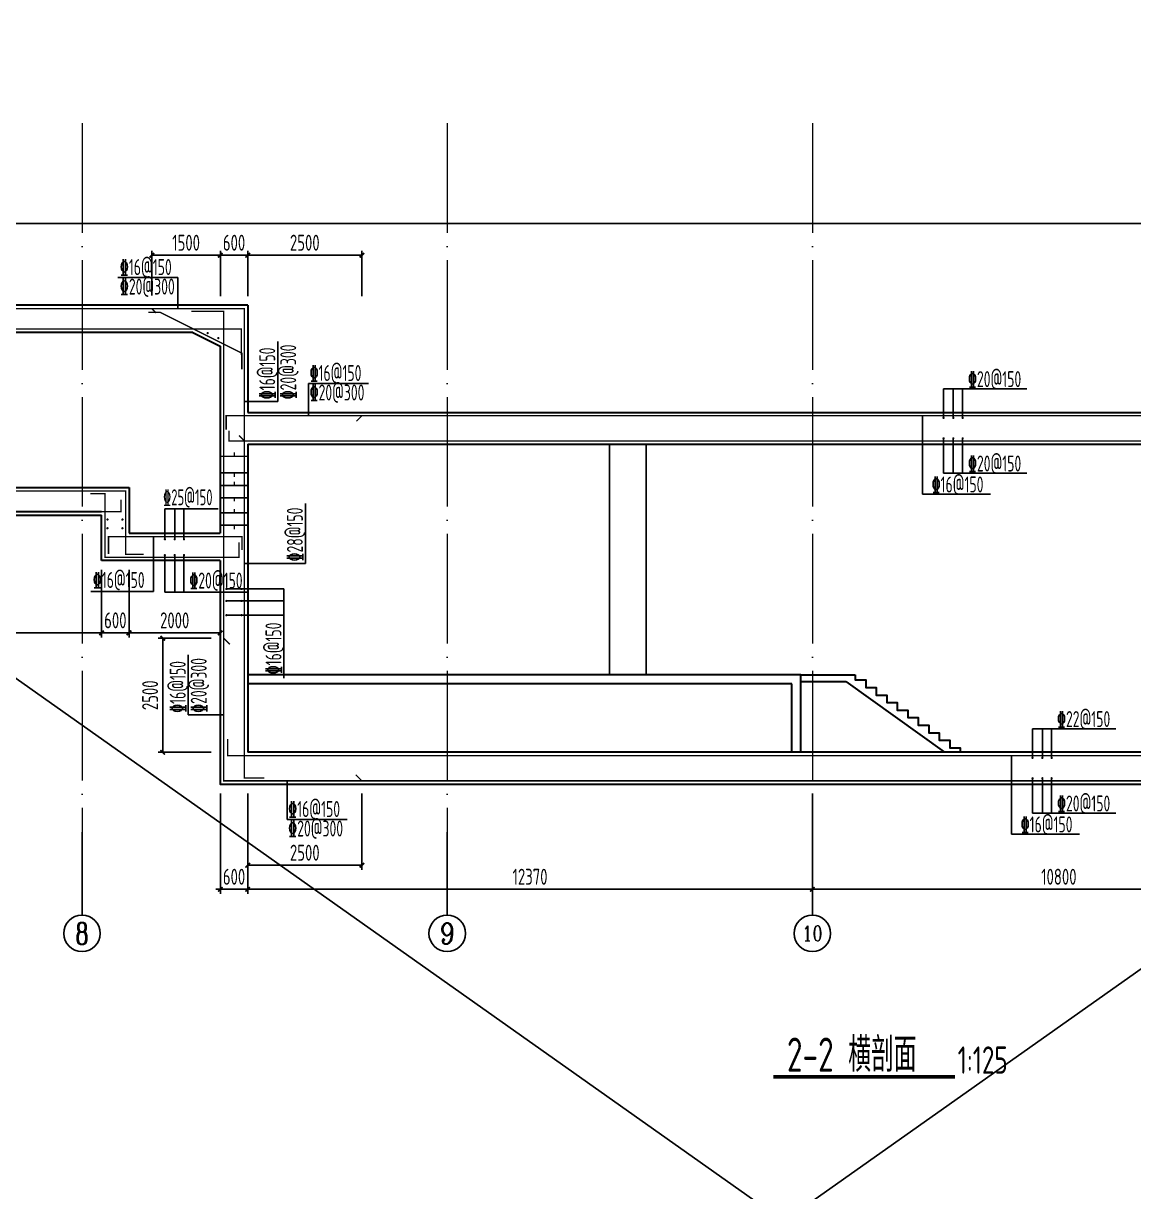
# Model space of a CAD drawing. Header units: millimetres. Extents: x -897614 to 191467, y -439928 to 101803.
# Drawn here: x -748183 to -723861, y -94093 to -68490 of the extents above; entities that cross this region are included whole.
import ezdxf
from ezdxf.enums import TextEntityAlignment as Align

# ---------------------------------------------------------------- set-up
doc = ezdxf.new("R2010")
doc.units = ezdxf.units.MM
doc.header["$LTSCALE"] = 1000
doc.linetypes.add('ACAD_ISO04W100', pattern=[30, 24, -3, 0, -3])
for name, color, linetype in [('00JPS', 2, 'Continuous'), ('AXIS', 3, 'Continuous'), ('COLUMN', 2, 'Continuous'), ('DIM_LEAD', 3, 'Continuous'), ('DIM_SYMB', 3, 'Continuous'), ('HC_ZP', 4, 'Continuous'), ('JG_TEXT', 7, 'Continuous'), ('PUB_TEXT', 7, 'Continuous'), ('REIN', 1, 'Continuous'), ('备注', 1, 'Continuous')]:
    doc.layers.add(name, color=color, linetype=linetype)
for name, color, linetype, lineweight in [('AXIS_TEXT', 7, 'Continuous', 18), ('DOTE', 8, 'ACAD_ISO04W100', 9), ('WALL', 6, 'Continuous', 30)]:
    doc.layers.add(name, color=color, linetype=linetype, lineweight=lineweight)
doc.styles.add('_TCH_AXIS', font='COMPLEX', dxfattribs={"bigfont": 'GBCBIG'})
doc.styles.add('COMPLEX', font='COMPLEX')
doc.styles.add('TSSD', font='tssdeng.shx', dxfattribs={"width": 0.7, "bigfont": 'tssdchn.shx'})
doc.dimstyles.new('TSD', dxfattribs={"dimtxt": 350, "dimasz": 100, "dimexe": 100, "dimexo": 200, "dimgap": 100, "dimtad": 1, "dimdec": 0, "dimzin": 0, "dimdsep": 46, "dimtxsty": 'TSSD', "dimblk": 'ARCHTICK', "dimcen": 0.09, "dimclrt": 7, "dimazin": 2, "dimtfac": 1, "dimtdec": 0, "dimtix": 1, "dimtmove": 2, "dimatfit": 3, "dimfxl": 0, "dimtolj": 1, "dimtzin": 0, "dimarcsym": 0})

# ---------------------------------------------------------------- blocks, each defined once
blk = doc.blocks.new('_axiso')
blk.add_circle((0, 0), 0.5)
at = {"layer": 'AXIS_TEXT', "style": 'COMPLEX', "width": 1.041667}
blk.add_attdef('A', text='', height=0.56, dxfattribs=at).set_placement((-0.25, -0.28), (0.25, -0.28), align=Align.FIT)
blk = doc.blocks.new('_ArchTick')
at = {"color": 0, "linetype": 'ByBlock', "const_width": 0.4}
blk.add_lwpolyline([(-0.5, -0.5), (0.5, 0.5)], dxfattribs=at)
blk = doc.blocks.new('*D776')
at = {"layer": 'Defpoints', "color": 0, "transparency": 16777216}
for p in [(-760868, -79265, 0), (-746468, -80265, 0), (-746468, -81848)]:
    blk.add_point(p, dxfattribs=at)
at = {"layer": 'DIM_LEAD', "color": 0, "lineweight": -2, "transparency": 16777216}
for p, q in [((-760868, -79465), (-760868, -81948)), ((-746468, -80465), (-746468, -81948)), ((-760868, -81848), (-746468, -81848))]:
    blk.add_line(p, q, dxfattribs=at)
at = {"layer": 'DIM_LEAD', "color": 0, "lineweight": -2, "transparency": 16777216, "xscale": 100, "yscale": 100, "zscale": 100, "rotation": 180}
blk.add_blockref('_ArchTick', (-760868, -81848), dxfattribs=at)
at = {"layer": 'DIM_LEAD', "color": 0, "lineweight": -2, "transparency": 16777216, "xscale": 100, "yscale": 100, "zscale": 100}
blk.add_blockref('_ArchTick', (-746468, -81848), dxfattribs=at)
at = {"layer": 'DIM_LEAD', "color": 7, "transparency": 16777216, "insert": (-753668, -81573), "char_height": 350, "attachment_point": 5, "style": 'TSSD'}
blk.add_mtext('\\A1;14400', dxfattribs=at)
blk = doc.blocks.new('*D777')
at = {"layer": 'Defpoints', "color": 0, "transparency": 16777216}
for p in [(-743868, -85165, 0), (-743268, -85165, 0), (-743268, -87467)]:
    blk.add_point(p, dxfattribs=at)
at = {"layer": 'DIM_LEAD', "color": 0, "lineweight": -2, "transparency": 16777216}
for p, q in [((-743868, -85365), (-743868, -87567)), ((-743268, -85365), (-743268, -87567)), ((-743868, -87467), (-743968, -87467)), ((-743868, -87467), (-743268, -87467)), ((-743268, -87467), (-743168, -87467))]:
    blk.add_line(p, q, dxfattribs=at)
at = {"layer": 'DIM_LEAD', "color": 0, "lineweight": -2, "transparency": 16777216, "xscale": 100, "yscale": 100, "zscale": 100}
blk.add_blockref('_ArchTick', (-743868, -87467), dxfattribs=at)
at = {"layer": 'DIM_LEAD', "color": 0, "lineweight": -2, "transparency": 16777216, "xscale": 100, "yscale": 100, "zscale": 100, "rotation": 180}
blk.add_blockref('_ArchTick', (-743268, -87467), dxfattribs=at)
at = {"layer": 'DIM_LEAD', "color": 7, "transparency": 16777216, "insert": (-743568, -87192), "char_height": 350, "attachment_point": 5, "style": 'TSSD'}
blk.add_mtext('\\A1;600', dxfattribs=at)
blk = doc.blocks.new('*D779')
at = {"layer": 'Defpoints', "color": 0, "transparency": 16777216}
for p in [(-746468, -80265, 0), (-745868, -80265, 0), (-745868, -81848)]:
    blk.add_point(p, dxfattribs=at)
at = {"layer": 'DIM_LEAD', "color": 0, "lineweight": -2, "transparency": 16777216}
for p, q in [((-746468, -80465), (-746468, -81948)), ((-745868, -80465), (-745868, -81948)), ((-746468, -81848), (-746568, -81848)), ((-746468, -81848), (-745868, -81848)), ((-745868, -81848), (-745768, -81848))]:
    blk.add_line(p, q, dxfattribs=at)
at = {"layer": 'DIM_LEAD', "color": 0, "lineweight": -2, "transparency": 16777216, "xscale": 100, "yscale": 100, "zscale": 100}
blk.add_blockref('_ArchTick', (-746468, -81848), dxfattribs=at)
at = {"layer": 'DIM_LEAD', "color": 0, "lineweight": -2, "transparency": 16777216, "xscale": 100, "yscale": 100, "zscale": 100, "rotation": 180}
blk.add_blockref('_ArchTick', (-745868, -81848), dxfattribs=at)
at = {"layer": 'DIM_LEAD', "color": 7, "transparency": 16777216, "insert": (-746168, -81573), "char_height": 350, "attachment_point": 5, "style": 'TSSD'}
blk.add_mtext('\\A1;600', dxfattribs=at)
blk = doc.blocks.new('*D780')
at = {"layer": 'Defpoints', "color": 0, "transparency": 16777216}
for p in [(-745868, -80265, 0), (-743868, -80265, 0), (-743868, -81848)]:
    blk.add_point(p, dxfattribs=at)
at = {"layer": 'DIM_LEAD', "color": 0, "lineweight": -2, "transparency": 16777216}
for p, q in [((-745868, -80465), (-745868, -81948)), ((-743868, -80465), (-743868, -81948)), ((-745868, -81848), (-743868, -81848))]:
    blk.add_line(p, q, dxfattribs=at)
at = {"layer": 'DIM_LEAD', "color": 0, "lineweight": -2, "transparency": 16777216, "xscale": 100, "yscale": 100, "zscale": 100, "rotation": 180}
blk.add_blockref('_ArchTick', (-745868, -81848), dxfattribs=at)
at = {"layer": 'DIM_LEAD', "color": 0, "lineweight": -2, "transparency": 16777216, "xscale": 100, "yscale": 100, "zscale": 100}
blk.add_blockref('_ArchTick', (-743868, -81848), dxfattribs=at)
at = {"layer": 'DIM_LEAD', "color": 7, "transparency": 16777216, "insert": (-744868, -81573), "char_height": 350, "attachment_point": 5, "style": 'TSSD'}
blk.add_mtext('\\A1;2000', dxfattribs=at)
blk = doc.blocks.new('*D781')
at = {"layer": 'Defpoints', "color": 0, "transparency": 16777216}
for p in [(-743268, -85165, 0), (-730898, -85165), (-730898, -87467)]:
    blk.add_point(p, dxfattribs=at)
at = {"layer": 'DIM_LEAD', "color": 0, "lineweight": -2, "transparency": 16777216}
for p, q in [((-743268, -85365), (-743268, -87567)), ((-730898, -85365), (-730898, -87567)), ((-743268, -87467), (-730898, -87467))]:
    blk.add_line(p, q, dxfattribs=at)
at = {"layer": 'DIM_LEAD', "color": 0, "lineweight": -2, "transparency": 16777216, "xscale": 100, "yscale": 100, "zscale": 100, "rotation": 180}
blk.add_blockref('_ArchTick', (-743268, -87467), dxfattribs=at)
at = {"layer": 'DIM_LEAD', "color": 0, "lineweight": -2, "transparency": 16777216, "xscale": 100, "yscale": 100, "zscale": 100}
blk.add_blockref('_ArchTick', (-730898, -87467), dxfattribs=at)
at = {"layer": 'DIM_LEAD', "color": 7, "transparency": 16777216, "insert": (-737083, -87192), "char_height": 350, "attachment_point": 5, "style": 'TSSD'}
blk.add_mtext('\\A1;12370', dxfattribs=at)
blk = doc.blocks.new('*D782')
at = {"layer": 'Defpoints', "color": 0, "transparency": 16777216}
for p in [(-730898, -85165), (-720098, -85165, 0), (-720098, -87467)]:
    blk.add_point(p, dxfattribs=at)
at = {"layer": 'DIM_LEAD', "color": 0, "lineweight": -2, "transparency": 16777216}
for p, q in [((-730898, -85365), (-730898, -87567)), ((-720098, -85365), (-720098, -87567)), ((-730898, -87467), (-720098, -87467))]:
    blk.add_line(p, q, dxfattribs=at)
at = {"layer": 'DIM_LEAD', "color": 0, "lineweight": -2, "transparency": 16777216, "xscale": 100, "yscale": 100, "zscale": 100, "rotation": 180}
blk.add_blockref('_ArchTick', (-730898, -87467), dxfattribs=at)
at = {"layer": 'DIM_LEAD', "color": 0, "lineweight": -2, "transparency": 16777216, "xscale": 100, "yscale": 100, "zscale": 100}
blk.add_blockref('_ArchTick', (-720098, -87467), dxfattribs=at)
at = {"layer": 'DIM_LEAD', "color": 7, "transparency": 16777216, "insert": (-725498, -87192), "char_height": 350, "attachment_point": 5, "style": 'TSSD'}
blk.add_mtext('\\A1;10800', dxfattribs=at)
blk = doc.blocks.new('*D814')
at = {"layer": 'Defpoints', "color": 0, "transparency": 16777216}
for p in [(-745368, -73572), (-745368, -74653, 0), (-743868, -74665, 0)]:
    blk.add_point(p, dxfattribs=at)
at = {"layer": 'DIM_LEAD', "color": 0, "lineweight": -2, "transparency": 16777216}
for p, q in [((-745368, -74453), (-745368, -73472)), ((-743868, -74465), (-743868, -73472)), ((-743868, -73572), (-745368, -73572))]:
    blk.add_line(p, q, dxfattribs=at)
at = {"layer": 'DIM_LEAD', "color": 0, "lineweight": -2, "transparency": 16777216, "xscale": 100, "yscale": 100, "zscale": 100, "rotation": 180}
blk.add_blockref('_ArchTick', (-745368, -73572), dxfattribs=at)
at = {"layer": 'DIM_LEAD', "color": 0, "lineweight": -2, "transparency": 16777216, "xscale": 100, "yscale": 100, "zscale": 100}
blk.add_blockref('_ArchTick', (-743868, -73572), dxfattribs=at)
at = {"layer": 'DIM_LEAD', "color": 7, "transparency": 16777216, "insert": (-744618, -73297), "char_height": 350, "attachment_point": 5, "style": 'TSSD'}
blk.add_mtext('\\A1;1500', dxfattribs=at)
blk = doc.blocks.new('*D815')
at = {"layer": 'Defpoints', "color": 0, "transparency": 16777216}
for p in [(-743268, -73572), (-743868, -74665, 0), (-743268, -74665)]:
    blk.add_point(p, dxfattribs=at)
at = {"layer": 'DIM_LEAD', "color": 0, "lineweight": -2, "transparency": 16777216}
for p, q in [((-743868, -74465), (-743868, -73472)), ((-743268, -74465), (-743268, -73472)), ((-743868, -73572), (-743968, -73572)), ((-743868, -73572), (-743268, -73572)), ((-743268, -73572), (-743168, -73572))]:
    blk.add_line(p, q, dxfattribs=at)
at = {"layer": 'DIM_LEAD', "color": 0, "lineweight": -2, "transparency": 16777216, "xscale": 100, "yscale": 100, "zscale": 100}
blk.add_blockref('_ArchTick', (-743868, -73572), dxfattribs=at)
at = {"layer": 'DIM_LEAD', "color": 0, "lineweight": -2, "transparency": 16777216, "xscale": 100, "yscale": 100, "zscale": 100, "rotation": 180}
blk.add_blockref('_ArchTick', (-743268, -73572), dxfattribs=at)
at = {"layer": 'DIM_LEAD', "color": 7, "transparency": 16777216, "insert": (-743568, -73297), "char_height": 350, "attachment_point": 5, "style": 'TSSD'}
blk.add_mtext('\\A1;600', dxfattribs=at)
blk = doc.blocks.new('*D816')
at = {"layer": 'Defpoints', "color": 0, "transparency": 16777216}
for p in [(-740768, -73572), (-743268, -74665), (-740768, -74665)]:
    blk.add_point(p, dxfattribs=at)
at = {"layer": 'DIM_LEAD', "color": 0, "lineweight": -2, "transparency": 16777216}
for p, q in [((-743268, -74465), (-743268, -73472)), ((-740768, -74465), (-740768, -73472)), ((-743268, -73572), (-740768, -73572))]:
    blk.add_line(p, q, dxfattribs=at)
at = {"layer": 'DIM_LEAD', "color": 0, "lineweight": -2, "transparency": 16777216, "xscale": 100, "yscale": 100, "zscale": 100, "rotation": 180}
blk.add_blockref('_ArchTick', (-743268, -73572), dxfattribs=at)
at = {"layer": 'DIM_LEAD', "color": 0, "lineweight": -2, "transparency": 16777216, "xscale": 100, "yscale": 100, "zscale": 100}
blk.add_blockref('_ArchTick', (-740768, -73572), dxfattribs=at)
at = {"layer": 'DIM_LEAD', "color": 7, "transparency": 16777216, "insert": (-742018, -73297), "char_height": 350, "attachment_point": 5, "style": 'TSSD'}
blk.add_mtext('\\A1;2500', dxfattribs=at)
blk = doc.blocks.new('*D817')
at = {"layer": 'Defpoints', "color": 0, "transparency": 16777216}
for p in [(-743868, -81965, 0), (-745131, -84465), (-743868, -84465, 0)]:
    blk.add_point(p, dxfattribs=at)
at = {"layer": 'DIM_LEAD', "color": 0, "lineweight": -2, "transparency": 16777216}
for p, q in [((-744068, -81965), (-745231, -81965)), ((-745131, -81965), (-745131, -84465)), ((-744068, -84465), (-745231, -84465))]:
    blk.add_line(p, q, dxfattribs=at)
at = {"layer": 'DIM_LEAD', "color": 0, "lineweight": -2, "transparency": 16777216, "xscale": 100, "yscale": 100, "zscale": 100}
for p, rotation in [((-745131, -81965), 90), ((-745131, -84465), 270)]:
    blk.add_blockref('_ArchTick', p, dxfattribs=dict(at, rotation=rotation))
at = {"layer": 'DIM_LEAD', "color": 7, "transparency": 16777216, "insert": (-745406, -83215), "char_height": 350, "attachment_point": 5, "rotation": 90, "style": 'TSSD'}
blk.add_mtext('\\A1;2500', dxfattribs=at)
blk = doc.blocks.new('*D818')
at = {"layer": 'Defpoints', "color": 0, "transparency": 16777216}
for p in [(-743268, -85165, 0), (-740768, -85165, 0), (-740768, -86940)]:
    blk.add_point(p, dxfattribs=at)
at = {"layer": 'DIM_LEAD', "color": 0, "lineweight": -2, "transparency": 16777216}
for p, q in [((-743268, -85365), (-743268, -87040)), ((-740768, -85365), (-740768, -87040)), ((-743268, -86940), (-740768, -86940))]:
    blk.add_line(p, q, dxfattribs=at)
at = {"layer": 'DIM_LEAD', "color": 0, "lineweight": -2, "transparency": 16777216, "xscale": 100, "yscale": 100, "zscale": 100, "rotation": 180}
blk.add_blockref('_ArchTick', (-743268, -86940), dxfattribs=at)
at = {"layer": 'DIM_LEAD', "color": 0, "lineweight": -2, "transparency": 16777216, "xscale": 100, "yscale": 100, "zscale": 100}
blk.add_blockref('_ArchTick', (-740768, -86940), dxfattribs=at)
at = {"layer": 'DIM_LEAD', "color": 7, "transparency": 16777216, "insert": (-742018, -86665), "char_height": 350, "attachment_point": 5, "style": 'TSSD'}
blk.add_mtext('\\A1;2500', dxfattribs=at)

msp = doc.modelspace()

# ---------------------------------------------------------------- linework, layer by layer
at = {"layer": '00JPS', "color": 11, "linetype": 'Continuous', "const_width": 36, "elevation": 0}
for points in [[(-743861.42168, -77888.72053), (-743861.42168, -77978.72053)], [(-743861.42168, -77978.72053), (-743861.42168, -77978.72053), (-743561.42168, -77978.72053)], [(-743561.42168, -77888.72053), (-743561.42168, -77978.72053)], [(-743261.42168, -77978.72053), (-743261.42168, -77978.72053), (-743561.42168, -77978.72053)], [(-743261.42168, -77888.72053), (-743261.42168, -77978.72053)], [(-743561.42168, -78338.04316), (-743861.42168, -78338.04316), (-743861.42168, -78338.04316)], [(-743861.42168, -78338.04316), (-743861.42168, -78428.04316)], [(-743561.42168, -78338.04316), (-743261.42168, -78338.04316), (-743261.42168, -78338.04316)], [(-743561.42168, -78338.04316), (-743561.42168, -78428.04316)], [(-743261.42168, -78338.04316), (-743261.42168, -78428.04316)], [(-743861.42168, -78530.32459), (-743861.42168, -78620.32459)], [(-743561.42168, -78530.32459), (-743561.42168, -78620.32459)], [(-743261.42168, -78530.32459), (-743261.42168, -78620.32459)], [(-743861.42168, -78620.32459), (-743861.42168, -78620.32459), (-743561.42168, -78620.32459)], [(-743861.42168, -78873.76814), (-743861.42168, -78963.76814)], [(-743261.42168, -78620.32459), (-743261.42168, -78620.32459), (-743561.42168, -78620.32459)], [(-743561.42168, -78873.76814), (-743561.42168, -78963.76814)], [(-743261.42168, -78873.76814), (-743261.42168, -78963.76814)], [(-743561.42168, -78890.76814), (-743861.42168, -78890.76814), (-743861.42168, -78890.76814)], [(-743861.42168, -79129.9064), (-743861.42168, -79219.9064)], [(-743561.42168, -78890.76814), (-743261.42168, -78890.76814), (-743261.42168, -78890.76814)], [(-743561.42168, -79129.9064), (-743561.42168, -79219.9064)], [(-743261.42168, -79129.9064), (-743261.42168, -79219.9064)], [(-743861.42168, -79219.9064), (-743861.42168, -79219.9064), (-743561.42168, -79219.9064)], [(-743261.42168, -79219.9064), (-743261.42168, -79219.9064), (-743561.42168, -79219.9064)], [(-743561.42168, -79490.34994), (-743861.42168, -79490.34994), (-743861.42168, -79490.34994)], [(-743861.42168, -79490.34994), (-743861.42168, -79580.34994)], [(-743561.42168, -79490.34994), (-743261.42168, -79490.34994), (-743261.42168, -79490.34994)], [(-743561.42168, -79490.34994), (-743561.42168, -79580.34994)], [(-743261.42168, -79490.34994), (-743261.42168, -79580.34994)]]:
    msp.add_lwpolyline(points, dxfattribs=at)
at = {"layer": 'AXIS'}
for p, q in [((-746898.22776, -86213.90406, 0), (-746898.22776, -88033.75402, 0)), ((-738898.22776, -86213.90406, 0), (-738898.22776, -88033.75402, 0)), ((-730898.22776, -86213.90406, 0), (-730898.22776, -88033.75402, 0))]:
    msp.add_line(p, q, dxfattribs=at)
at = {"layer": 'COLUMN', "color": 8}
for p, q in [((-735341.10657, -77714.95131, 0), (-735341.10657, -82764.95131, 0)), ((-734541.10657, -77714.95131, 0), (-734541.10657, -82764.95131, 0))]:
    msp.add_line(p, q, dxfattribs=at)
at = {"layer": 'DIM_SYMB', "const_width": 80}
msp.add_lwpolyline([(-731752.17332, -91579.36488), (-727775.40732, -91579.36504)], dxfattribs=at)
at = {"layer": 'DOTE', "ltscale": 0.1}
for p, q in [((-746898.22776, -70679.39559, 0), (-746898.22776, -86421.63076, 0)), ((-738898.22776, -70679.39559, 0), (-738898.22776, -87461.23844, 0)), ((-730898.22776, -70679.39559, 0), (-730898.22776, -87461.23844, 0))]:
    msp.add_line(p, q, dxfattribs=at)
at = {"layer": 'HC_ZP', "color": 7}
msp.add_line((-706086.94614, -72874.95131, 0), (-762171.96032, -72874.95131, 0), dxfattribs=at)
at = {"layer": 'JG_TEXT'}
for p, q in [((-744798.62539, -74060.76633), (-746114.41966, -74060.76633)), ((-744798.62539, -74060.76633), (-744798.62539, -74740.23949)), ((-742611.33117, -76775.65514), (-742611.33117, -75459.86086)), ((-741936.14367, -76382.43423), (-740620.34939, -76382.43423)), ((-741936.14367, -76382.43423), (-741936.14367, -77090.25131)), ((-728025.04393, -76497.93852), (-726201.48696, -76497.93852)), ((-728025.04393, -77135.93584), (-728025.04393, -76497.93852)), ((-727810.39562, -77135.93584), (-727810.39562, -76497.93852)), ((-727606.66157, -77135.93584), (-727606.66157, -76497.93852)), ((-742611.33117, -76775.65514), (-743343.38645, -76775.65812, 0)), ((-728484.31562, -77090.25131), (-728484.31562, -78807.16501)), ((-728025.04393, -77583.93353), (-728025.04393, -78347.89331)), ((-727810.39562, -77583.93353), (-727810.39562, -78347.89331)), ((-727606.66157, -77583.93353), (-727606.66157, -78347.89331)), ((-728025.04393, -78347.89331), (-726201.48696, -78347.89331)), ((-728484.31562, -78807.16501), (-726997.77007, -78807.16501)), ((-742005.29827, -80328.87136), (-742005.29827, -79013.07709)), ((-745082.75542, -79129.09497, 0), (-743913.10144, -79129.09497, 0)), ((-745082.75542, -79795.98092, 0), (-745082.75542, -79129.09497, 0)), ((-744868.10712, -79795.98092, 0), (-744868.10712, -79129.09497, 0)), ((-744664.37307, -79795.98092, 0), (-744664.37307, -79129.09497, 0)), ((-745331.61573, -80941.28925), (-745331.61573, -79740.25131)), ((-745082.75542, -80143.97861, 0), (-745082.75542, -80953.22654, 0)), ((-744868.10712, -80143.97861, 0), (-744868.10712, -80953.22654, 0)), ((-744664.37307, -80143.97861, 0), (-744664.37307, -80953.22654, 0)), ((-742005.29827, -80328.87136), (-743343.38645, -80328.87435, 0)), ((-743734.38114, -80885.47375, 0), (-742474.10747, -80885.47375, 0)), ((-742474.10747, -80885.47375, 0), (-742474.10747, -82842.02215, 0)), ((-746701.61737, -80941.28925), (-745331.61573, -80941.28925)), ((-745082.75542, -80953.22654, 0), (-743259.19846, -80953.22654, 0)), ((-743734.38114, -81147.67331, 0), (-742474.10747, -81147.67331, 0)), ((-743734.38114, -81460.55862, 0), (-742474.10747, -81460.55862, 0)), ((-744571.49545, -83646.6881), (-744571.49545, -82330.89382)), ((-744571.49545, -83646.6881), (-743792.80657, -83646.69108)), ((-726074.66739, -83947.93852, 0), (-724251.11043, -83947.93852, 0)), ((-726074.66739, -84585.93584, 0), (-726074.66739, -83947.93852, 0)), ((-725860.01909, -84585.93584, 0), (-725860.01909, -83947.93852, 0)), ((-725656.28504, -84585.93584, 0), (-725656.28504, -83947.93852, 0)), ((-726533.93909, -84540.25131, 0), (-726533.93909, -86257.16501, 0)), ((-742404.19968, -85938.11035), (-742404.19968, -85089.65131)), ((-726074.66739, -85033.93353, 0), (-726074.66739, -85797.89331, 0)), ((-725860.01909, -85033.93353, 0), (-725860.01909, -85797.89331, 0)), ((-725656.28504, -85033.93353, 0), (-725656.28504, -85797.89331, 0)), ((-742404.19968, -85938.11035), (-741088.4054, -85938.11035)), ((-726074.66739, -85797.89331, 0), (-724251.11043, -85797.89331, 0)), ((-726533.93909, -86257.16501, 0), (-725047.39353, -86257.16501, 0))]:
    msp.add_line(p, q, dxfattribs=at)
at = {"layer": 'REIN', "const_width": 30, "elevation": 0}
for points in [[(-746044.5587, -78927.30722), (-746044.5587, -79189.66313), (-761392.81894, -79189.66313), (-761392.81894, -74740.23949), (-743343.40657, -74740.23949), (-743343.40657, -85028.81457), (-742902.46186, -85028.81457)], [(-743461.8225, -77521.66488), (-743343.38293, -77639.66309), (-743343.39475, -74740.23949), (-745368.10657, -74740.23949), (-745272.3559, -74835.99016)], [(-743396.8183, -76072.30618), (-743396.8183, -75716.42098), (-745181.38202, -74824.13912), (-745445.37878, -74824.13912)], [(-743405.97103, -75761.2969), (-743405.97103, -75189.65131), (-761318.88257, -75189.65131), (-761318.88257, -75696.47802)], [(-711538.76352, -78141.98354), (-711538.76352, -77639.65131), (-743675.19141, -77639.65131), (-743675.19141, -77417.63507)], [(-745546.65019, -80126.30616), (-745943.40712, -80126.30616), (-745943.40712, -78740.25131), (-761324.05208, -78740.25131), (-761324.05208, -79075.67396)], [(-743395.16682, -80034.00317), (-743395.16682, -79740.25131), (-746318.2357, -79740.25131), (-746318.2357, -80120.85577)], [(-719614.05601, -84073.53046), (-719614.05601, -84540.25131), (-743706.80187, -84540.25131), (-743706.80187, -84175.57342)]]:
    msp.add_lwpolyline(points, dxfattribs=at)
at = {"layer": 'REIN', "const_width": 30}
for points in [[(-744500.17189, -74801.93647), (-743792.80657, -74801.93647), (-743792.80657, -85089.65131), (-719573.455, -85089.65131), (-719573.455, -77122.28548), (-718952.90007, -77122.28548)], [(-711473.45516, -83489.65131), (-711473.45516, -77090.25131), (-743739.86799, -77090.25131), (-743739.86799, -77390.88524)], [(-743268.10657, -77090.25131), (-740768.10657, -77090.25131), (-740886.48026, -77208.62499)], [(-743461.83254, -79865.28943), (-743461.83254, -80189.61706), (-746392.80712, -80189.61706), (-746392.80712, -78798.7245), (-746715.87865, -78798.7245)], [(-740901.84692, -84955.91097), (-740768.10657, -85089.65131), (-743792.80657, -85089.65131), (-743792.80657, -81964.95131), (-743659.06623, -82098.69165)]]:
    msp.add_lwpolyline(points, dxfattribs=at)
at = {"layer": 'REIN', "const_width": 25, "elevation": 0}
for points in [[(-744145.49327, -75290.20957, 1), (-744145.49327, -75265.20957, 1)], [(-743911.51188, -75400.5693, 1), (-743911.51188, -75375.5693, 1)], [(-746340.55324, -79376.25281, -1), (-746340.55324, -79351.25281, -1)], [(-746012.76102, -79376.25281, -1), (-746012.76102, -79351.25281, -1)], [(-746340.55324, -79567.10433, -1), (-746340.55324, -79542.10433, -1)], [(-746012.76102, -79567.10433, -1), (-746012.76102, -79542.10433, -1)], [(-745082.75542, -79808.48092, -1), (-745082.75542, -79783.48092, -1)], [(-744868.10712, -79808.48092, -1), (-744868.10712, -79783.48092, -1)], [(-744664.37307, -79808.48092, -1), (-744664.37307, -79783.48092, -1)], [(-745082.75542, -80156.47861, -1), (-745082.75542, -80131.47861, -1)], [(-744868.10712, -80156.47861, -1), (-744868.10712, -80131.47861, -1)], [(-744664.37307, -80156.47861, -1), (-744664.37307, -80131.47861, -1)], [(-743734.38114, -80897.97375, -1), (-743734.38114, -80872.97375, -1)], [(-743404.17071, -80897.97375, -1), (-743404.17071, -80872.97375, -1)], [(-743734.38114, -81160.17331, -1), (-743734.38114, -81135.17331, -1)], [(-743404.17071, -81160.17331, -1), (-743404.17071, -81135.17331, -1)], [(-743734.38114, -81473.05862, -1), (-743734.38114, -81448.05862, -1)], [(-743404.17071, -81473.05862, -1), (-743404.17071, -81448.05862, -1)], [(-726074.66739, -84598.43584, -1), (-726074.66739, -84573.43584, -1)], [(-725860.01909, -84598.43584, -1), (-725860.01909, -84573.43584, -1)], [(-725656.28504, -84598.43584, -1), (-725656.28504, -84573.43584, -1)], [(-726074.66739, -85046.43353, -1), (-726074.66739, -85021.43353, -1)], [(-725860.01909, -85046.43353, -1), (-725860.01909, -85021.43353, -1)], [(-725656.28504, -85046.43353, -1), (-725656.28504, -85021.43353, -1)]]:
    msp.add_lwpolyline(points, format="xyb", close=True, dxfattribs=at)
at = {"layer": 'REIN', "const_width": 25}
for points in [[(-728025.04393, -77148.43584, -1), (-728025.04393, -77123.43584, -1)], [(-727810.39562, -77148.43584, -1), (-727810.39562, -77123.43584, -1)], [(-727606.66157, -77148.43584, -1), (-727606.66157, -77123.43584, -1)], [(-728025.04393, -77596.43353, -1), (-728025.04393, -77571.43353, -1)], [(-727810.39562, -77596.43353, -1), (-727810.39562, -77571.43353, -1)], [(-727606.66157, -77596.43353, -1), (-727606.66157, -77571.43353, -1)]]:
    msp.add_lwpolyline(points, format="xyb", close=True, dxfattribs=at)
at = {"layer": 'WALL'}
for p, q in [((-743268.10657, -74664.95131, 0), (-761468.10712, -74664.95131, 0)), ((-743268.10657, -74664.95131, 0), (-743268.10657, -77014.95131, 0)), ((-744468.10712, -75264.95131, 0), (-760268.10712, -75264.95131, 0)), ((-743268.10657, -77014.95131, 0), (-711398.15516, -77014.95131, 0)), ((-743268.10657, -77714.95131, 0), (-743268.10657, -84464.95131, 0)), ((-743268.10657, -77714.95131, 0), (-720098.155, -77714.95131, 0)), ((-760268.10712, -78664.95131, 0), (-745868.10712, -78664.95131, 0)), ((-745868.10712, -78664.95131, 0), (-745868.10712, -79664.95131, 0)), ((-761468.10712, -79189.61706, 0), (-746468.10712, -79189.61706, 0)), ((-761468.10712, -79264.91706, 0), (-746468.10712, -79264.91706, 0)), ((-746468.10712, -80264.91706, 0), (-746468.10712, -79264.91706, 0)), ((-745868.10712, -79664.95131, 0), (-743868.10712, -79664.95131, 0)), ((-743868.10712, -80264.91706, 0), (-746468.10712, -80264.91706, 0)), ((-731148.15309, -82764.95131, 0), (-743268.10657, -82764.95131, 0)), ((-731148.15309, -84464.95131, 0), (-731148.15309, -82764.95131, 0)), ((-731148.15309, -82764.95131, 0), (-729958.13953, -82764.95131, 0)), ((-731148.15309, -82914.95131, 0), (-730166.68219, -82914.95131, 0)), ((-730166.68219, -82914.95131, 0), (-728006.07613, -84464.95131, 0)), ((-731348.15309, -82964.95131, 0), (-743268.10657, -82964.95131, 0)), ((-731348.15309, -84464.95131, 0), (-731348.15309, -82964.95131, 0)), ((-720098.155, -84464.95131, 0), (-743268.10657, -84464.95131, 0))]:
    msp.add_line(p, q, dxfattribs=at)
at = {"layer": 'WALL', "elevation": 0}
for points in [[(-744468.10712, -75264.95131), (-743868.10657, -75564.95158), (-743868.10657, -79664.95131)], [(-743868.10657, -80264.91706), (-743868.10657, -85164.95131), (-719498.155, -85164.95131)], [(-729958.13953, -82764.95131), (-729958.13953, -82879.95131), (-729728.13953, -82879.95131), (-729728.13953, -83044.95131), (-729498.13953, -83044.95131), (-729498.13953, -83209.95131), (-729268.13953, -83209.95131), (-729268.13953, -83374.95131), (-729038.13953, -83374.95131), (-729038.13953, -83539.95131), (-728808.13953, -83539.95131), (-728808.13953, -83704.95131), (-728578.13953, -83704.95131), (-728578.13953, -83869.95131), (-728348.13953, -83869.95131), (-728348.13953, -84034.95131), (-728118.13953, -84034.95131), (-728118.13953, -84199.95131), (-727888.13953, -84199.95131), (-727888.13953, -84364.95131), (-727658.13953, -84364.95131), (-727658.13953, -84464.95131)]]:
    msp.add_lwpolyline(points, dxfattribs=at)
at = {"layer": '备注', "color": 1}
for p, q in [((-768645.49474, -68489.82125), (-694395.49474, -120989.82125)), ((-694395.49474, -68489.82125), (-768645.49474, -120989.82125))]:
    msp.add_line(p, q, dxfattribs=at)

# ---------------------------------------------------------------- block references
at = {"layer": 'AXIS'}
ref = msp.add_blockref('_axiso', (-746898.22776, -88433.75402, 0), dxfattribs=dict(at, xscale=800, yscale=800, zscale=800))
ref.add_attrib('A', '8', dxfattribs={"layer": 'AXIS_TEXT', "ltscale": 10, "height": 465.94816, "style": '_TCH_AXIS'}).set_placement((-747053.54382, -88666.7281, 0), (-746742.91171, -88666.7281, 0), align=Align.FIT)
ref = msp.add_blockref('_axiso', (-738898.22776, -88433.75402, 0), dxfattribs=dict(at, xscale=800, yscale=800, zscale=800))
ref.add_attrib('A', '9', dxfattribs={"layer": 'AXIS_TEXT', "ltscale": 10, "height": 465.94816, "style": '_TCH_AXIS'}).set_placement((-739053.54382, -88666.7281, 0), (-738742.91171, -88666.7281, 0), align=Align.FIT)
ref = msp.add_blockref('_axiso', (-730898.22776, -88433.75402, 0), dxfattribs=dict(at, xscale=800, yscale=800, zscale=800))
ref.add_attrib('A', '10', dxfattribs={"layer": 'AXIS_TEXT', "ltscale": 10, "height": 328.445495, "style": '_TCH_AXIS'}).set_placement((-731125.01156, -88597.97677, 0), (-730671.44397, -88597.97677, 0), align=Align.FIT)

# ---------------------------------------------------------------- texts
at = {"layer": 'JG_TEXT', "style": 'TSSD'}
for s, width, p in [('%%13216@150', 0.65, (-746066.53008, -74006.02216, 0)), ('%%13220@300', 0.65, (-746066.53008, -74433.07308, 0)), ('%%13216@150', 0.65, (-741910.73898, -76327.69006, 0)), ('%%13220@150', 0.65, (-727487.62508, -76461.21364, 0)), ('%%13220@300', 0.65, (-741910.73898, -76754.74099, 0)), ('%%13220@150', 0.65, (-727487.62508, -78311.16844, 0)), ('%%13216@150', 0.65, (-728283.90818, -78770.44013, 0)), ('%%13225@150', 0.6, (-745123.12048, -79051.76299, 0)), ('%%13216@150', 0.65, (-746660.89787, -80863.95726, 0)), ('%%13220@150', 0.65, (-744545.33658, -80875.89456, 0)), ('%%13222@150', 0.65, (-725537.24855, -83911.21364, 0)), ('%%13216@150', 0.65, (-742378.79499, -85883.36619, 0)), ('%%13220@150', 0.65, (-725537.24855, -85761.16843, 0)), ('%%13220@300', 0.65, (-742378.79499, -86310.41711, 0)), ('%%13216@150', 0.65, (-726333.53165, -86220.44013, 0))]:
    msp.add_text(s, height=350, dxfattribs=dict(at, width=width)).set_placement(p)
at = {"layer": 'JG_TEXT', "style": 'TSSD', "width": 0.65}
for s, p in [('%%13216@150', (-742666.07533, -76727.76555, 0)), ('%%13220@300', (-742206.01621, -76727.76555, 0)), ('%%13228@150', (-742060.04244, -80280.98177, 0)), ('%%13216@150', (-742528.85163, -82754.3811, 0)), ('%%13220@300', (-744166.1805, -83598.79851, 0)), ('%%13216@150', (-744626.23962, -83598.79851, 0))]:
    msp.add_text(s, height=350, rotation=90, dxfattribs=at).set_placement(p)
at = {"layer": 'PUB_TEXT', "style": 'TSSD', "width": 0.7}
for s, height, p in [('2-2 横剖面', 750, (-731456.09185, -91466.21283)), ('1:125', 600, (-727715.34875, -91509.68286))]:
    msp.add_text(s, height=height, rotation=359.999999146, dxfattribs=at).set_placement(p)

# ---------------------------------------------------------------- dimensions: what is measured, and where the dimension line sits
at = {"layer": 'DIM_LEAD'}
for base, p2, picture, middle in [((-745368.10657, -73572.34239), (-745368.10657, -74652.64607, 0), '*D814', (-744618.10657, -73297.34239)), ((-743268.10657, -73572.34239), (-743268.10657, -74664.95131), '*D815', (-743568.10657, -73297.34239))]:
    dim = msp.add_linear_dim(base=base, p1=(-743868.10657, -74664.95131, 0), p2=p2, angle=180, dimstyle='TSD', dxfattribs=at)
    dim.commit()
    dim.dimension.update_dxf_attribs({"geometry": picture, "text_midpoint": middle})
for base, p1, p2, picture, middle in [((-740768.10657, -73572.34239), (-743268.10657, -74664.95131), (-740768.10657, -74664.95131), '*D816', (-742018.10657, -73297.34239)), ((-740768.10657, -86939.82912), (-743268.10603, -85164.95131, 0), (-740768.10657, -85164.95131, 0), '*D818', (-742018.1063, -86664.82912))]:
    dim = msp.add_linear_dim(base=base, p1=p1, p2=p2, dimstyle='TSD', override={"dimfxl": 250}, dxfattribs=at)
    dim.commit()
    dim.dimension.update_dxf_attribs({"geometry": picture, "text_midpoint": middle})
for base, p1, p2, picture, middle in [((-746468.10657, -81847.78889), (-760868.10657, -79264.91706, 0), (-746468.10657, -80264.91706, 0), '*D776', (-753668.10657, -81572.78889)), ((-745868.10712, -81847.78889), (-746468.10657, -80264.91706, 0), (-745868.10712, -80264.91706, 0), '*D779', (-746168.10685, -81572.78889)), ((-743868.10712, -81847.78889), (-745868.10712, -80264.91706, 0), (-743868.10712, -80264.91706, 0), '*D780', (-744868.10712, -81572.78889)), ((-743268.10603, -87467.31916), (-743868.10657, -85164.95131, 0), (-743268.10603, -85164.95131, 0), '*D777', (-743568.1063, -87192.31916)), ((-730898.22776, -87467.31916), (-743268.10603, -85164.95131, 0), (-730898.22776, -85164.95131), '*D781', (-737083.1669, -87192.31916)), ((-720098.155, -87467.31916), (-730898.22776, -85164.95131), (-720098.155, -85164.95131, 0), '*D782', (-725498.19138, -87192.31916))]:
    dim = msp.add_linear_dim(base=base, p1=p1, p2=p2, dimstyle='TSD', dxfattribs=at)
    dim.commit()
    dim.dimension.update_dxf_attribs({"geometry": picture, "text_midpoint": middle})
dim = msp.add_linear_dim(base=(-745131.2321, -84464.95131), p1=(-743868.10657, -81964.95131, 0), p2=(-743868.10657, -84464.95131, 0), angle=90, dimstyle='TSD', override={"dimfxl": 250}, dxfattribs=at)
dim.commit()
dim.dimension.update_dxf_attribs({"geometry": '*D817', "text_midpoint": (-745406.2321, -83214.95131)})

doc.saveas('drawing.dxf')
